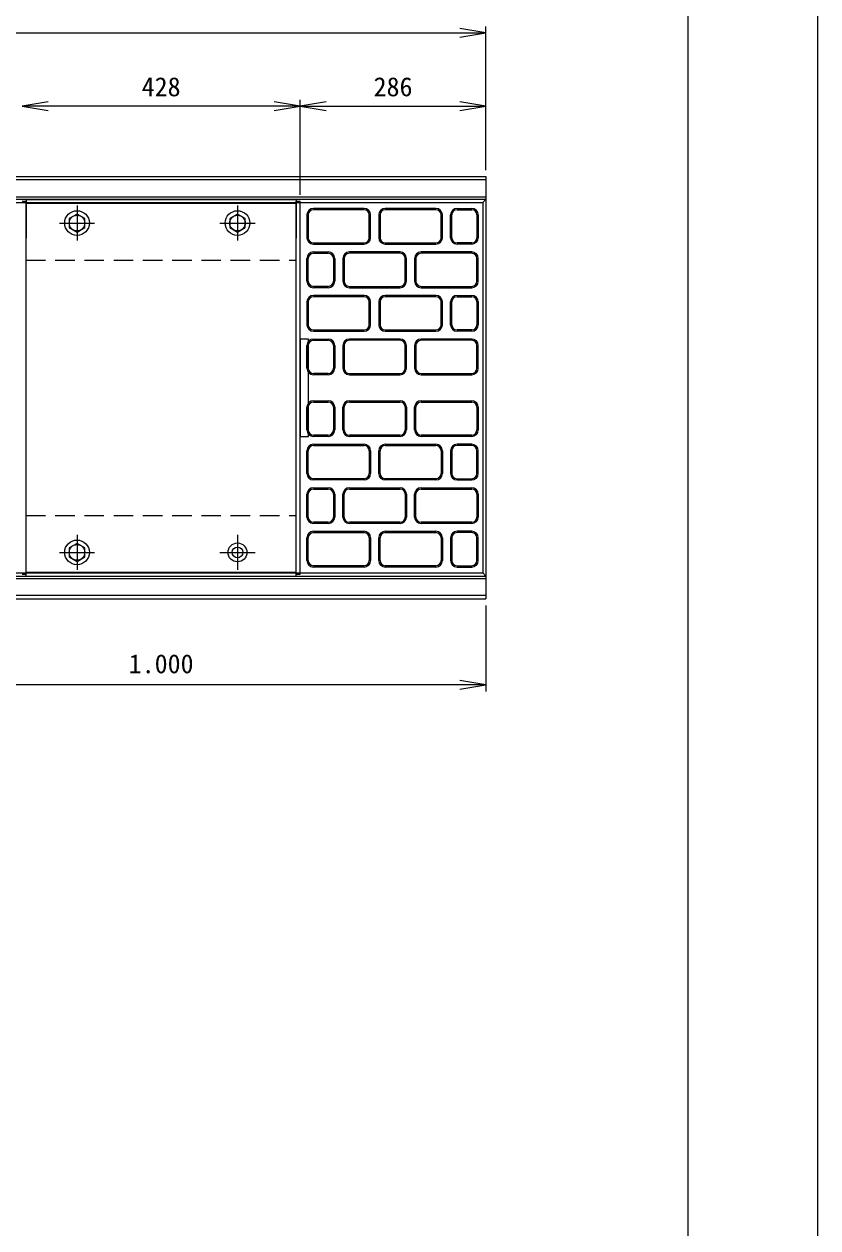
# Model space of a CAD drawing. Units: millimetres at full size, sheet at 1:20. Extents: x 0 to 8400, y 0 to 5940.
# Drawn here: x 7178 to 8400, y 2315 to 4168 of the extents above; entities that cross this region are included whole.
import ezdxf
from ezdxf.enums import TextEntityAlignment as Align

# ---------------------------------------------------------------- set-up
doc = ezdxf.new("R2010")
doc.units = ezdxf.units.MM
doc.header["$LTSCALE"] = 20
doc.linetypes.add('USER4', pattern=[15, 9.375, -1.875, 1.875, -1.875])
doc.linetypes.add('USER5', pattern=[2.25, 1.5, -0.75])
for name, color, linetype, lineweight in [('1', 7, 'Continuous', 9), ('_0-E_50-BASEPLATE', 3, 'Continuous', 25), ('_1-9_20-FRAME', 2, 'Continuous', 13), ('CON2(細線）', 6, 'Continuous', 13), ('CON（太線）', 1, 'Continuous', 25), ('TEXT(太線）', 3, 'Continuous', 25), ('寸法線', 7, 'Continuous', 9), ('構造物-寸法', 7, 'Continuous', 9)]:
    doc.layers.add(name, color=color, linetype=linetype, lineweight=lineweight)
doc.styles.add('ＭＳ ゴシック', font='')
doc.styles.get('ＭＳ ゴシック').set_extended_font_data('MS Gothic')

# ---------------------------------------------------------------- blocks, each defined once
blk = doc.blocks.new('open_arrow')
at = {"color": 0, "linetype": 'Continuous', "lineweight": -2}
blk.add_lwpolyline([(7.5, 1.25), (0, 0), (7.5, -1.25)], dxfattribs=at)

msp = doc.modelspace()

# ---------------------------------------------------------------- linework, layer by layer
at = {"layer": '1'}
for p, q in [((7888.96, 3928.36), (6888.96, 3928.36)), ((7888.96, 3288.49), (6888.96, 3288.49))]:
    msp.add_line(p, q, dxfattribs=at)
at = {"layer": '_0-E_50-BASEPLATE'}
msp.add_circle((7506.46, 3354.93), 14.5, dxfattribs=at)
at = {"layer": '_1-9_20-FRAME', "lineweight": 25}
for p, q in [((7174.96, 3895.43), (7180.96, 3895.43)), ((7180.96, 3898.43), (7180.96, 3892.43)), ((7180.96, 3898.43), (7596.96, 3898.43)), ((7180.96, 3898.43), (7180.96, 3838.43)), ((7180.96, 3321.43), (7180.96, 3895.43)), ((7180.96, 3892.43), (7596.96, 3892.43)), ((7596.96, 3898.43), (7596.96, 3892.43)), ((7596.96, 3898.43), (7596.96, 3838.43)), ((7596.96, 3321.43), (7596.96, 3895.43)), ((7596.96, 3895.43), (7602.96, 3895.43)), ((7602.96, 3321.43), (7602.96, 3895.43)), ((7259.46, 3875.78), (7247.46, 3868.85)), ((7271.46, 3868.85), (7259.46, 3875.78)), ((7506.46, 3875.78), (7494.46, 3868.85)), ((7518.46, 3868.85), (7506.46, 3875.78)), ((7247.46, 3868.85), (7247.46, 3855)), ((7247.46, 3855), (7259.46, 3848.07)), ((7259.46, 3848.07), (7271.46, 3855)), ((7271.46, 3855), (7271.46, 3868.85)), ((7494.46, 3868.85), (7494.46, 3855)), ((7494.46, 3855), (7506.46, 3848.07)), ((7506.46, 3848.07), (7518.46, 3855)), ((7518.46, 3855), (7518.46, 3868.85)), ((7615.96, 3683.43), (7602.96, 3683.43)), ((7602.96, 3683.43), (7602.96, 3533.43)), ((7615.96, 3533.43), (7615.96, 3683.43)), ((7602.96, 3533.43), (7615.96, 3533.43)), ((7180.96, 3318.43), (7180.96, 3378.43)), ((7596.96, 3318.43), (7596.96, 3378.43)), ((7259.46, 3368.78), (7247.46, 3361.85)), ((7247.46, 3361.85), (7247.46, 3348)), ((7271.46, 3361.85), (7259.46, 3368.78)), ((7271.46, 3348), (7271.46, 3361.85)), ((7247.46, 3348), (7259.46, 3341.07)), ((7259.46, 3341.07), (7271.46, 3348)), ((7174.96, 3321.43), (7180.96, 3321.43)), ((7180.96, 3318.43), (7180.96, 3324.43)), ((7180.96, 3324.43), (7596.96, 3324.43)), ((7180.96, 3318.43), (7596.96, 3318.43)), ((7596.96, 3318.43), (7596.96, 3324.43)), ((7596.96, 3321.43), (7602.96, 3321.43))]:
    msp.add_line(p, q, dxfattribs=at)
at = {"layer": '_1-9_20-FRAME', "color": 4, "linetype": 'USER4', "lineweight": 25}
for p, q in [((7259.46, 3888.93), (7259.46, 3834.93)), ((7506.46, 3888.93), (7506.46, 3834.93)), ((7232.46, 3861.93), (7286.46, 3861.93)), ((7479.46, 3861.93), (7533.46, 3861.93)), ((7259.46, 3381.93), (7259.46, 3327.93)), ((7506.46, 3381.93), (7506.46, 3327.93)), ((7232.46, 3354.93), (7286.46, 3354.93)), ((7479.46, 3354.93), (7533.46, 3354.93))]:
    msp.add_line(p, q, dxfattribs=at)
at = {"layer": '_1-9_20-FRAME', "linetype": 'USER5', "lineweight": 25}
for p, q in [((7180.96, 3804.93), (7596.96, 3804.93)), ((7180.96, 3411.93), (7596.96, 3411.93))]:
    msp.add_line(p, q, dxfattribs=at)
at = {"layer": '_1-9_20-FRAME', "lineweight": 25}
for centre, radius in [((7259.46, 3861.93), 19), ((7259.46, 3861.93), 12), ((7506.46, 3861.93), 19), ((7506.46, 3861.93), 12), ((7259.46, 3354.93), 19), ((7259.46, 3354.93), 12), ((7506.46, 3354.93), 8.25)]:
    msp.add_circle(centre, radius, dxfattribs=at)
at = {"layer": 'CON2(細線）'}
for p, q in [((7883.96, 3893.43), (7888.96, 3898.65)), ((7883.96, 3893.43), (7883.96, 3323.43)), ((7883.96, 3323.43), (7888.96, 3318.2))]:
    msp.add_line(p, q, dxfattribs=at)
at = {"layer": 'CON（太線）'}
for p, q in [((6888.96, 3933.43), (7888.96, 3933.43)), ((7888.96, 3933.43), (7888.96, 3283.43)), ((6888.96, 3283.43), (7888.96, 3283.43))]:
    msp.add_line(p, q, dxfattribs=at)
at = {"layer": 'TEXT(太線）'}
for p, q in [((6893.96, 3893.43), (7883.96, 3893.43)), ((6893.96, 3323.43), (7883.96, 3323.43))]:
    msp.add_line(p, q, dxfattribs=at)
at = {"layer": '寸法線'}
for p, q in [((6888.96, 3902.31), (7888.96, 3902.31)), ((6888.96, 3898.65), (7888.96, 3898.65)), ((6888.96, 3318.2), (7888.96, 3318.2)), ((6888.96, 3314.54), (7888.96, 3314.54))]:
    msp.add_line(p, q, dxfattribs=at)
at = {"layer": '構造物-寸法'}
for p, q in [((6888.96, 4154.54), (7888.96, 4154.54)), ((7888.96, 3943.43), (7888.96, 4164.54)), ((7602.96, 4041.76), (7174.96, 4041.76)), ((7602.96, 3905.43), (7602.96, 4051.76)), ((7602.96, 3905.43), (7602.96, 4051.76)), ((7602.96, 4041.76), (7888.96, 4041.76)), ((7888.96, 3943.43), (7888.96, 4051.76)), ((7613.41, 3874.43), (7613.41, 3839.43)), ((7615.41, 3874.43), (7615.41, 3839.43)), ((7701.41, 3884.43), (7623.41, 3884.43)), ((7701.41, 3882.43), (7623.41, 3882.43)), ((7709.41, 3839.43), (7709.41, 3874.43)), ((7711.41, 3839.43), (7711.41, 3874.43)), ((7723.91, 3874.43), (7723.91, 3839.43)), ((7725.91, 3874.43), (7725.91, 3839.43)), ((7811.91, 3884.43), (7733.91, 3884.43)), ((7811.91, 3882.43), (7733.91, 3882.43)), ((7819.91, 3839.43), (7819.91, 3874.43)), ((7821.91, 3839.43), (7821.91, 3874.43)), ((7834.41, 3839.43), (7834.41, 3874.43)), ((7836.41, 3839.43), (7836.41, 3874.43)), ((7844.41, 3884.43), (7867.16, 3884.43)), ((7844.41, 3882.43), (7867.16, 3882.43)), ((7875.16, 3874.43), (7875.16, 3839.43)), ((7877.16, 3874.43), (7877.16, 3839.43)), ((7623.41, 3831.43), (7701.41, 3831.43)), ((7623.41, 3829.43), (7701.41, 3829.43)), ((7733.91, 3831.43), (7811.91, 3831.43)), ((7733.91, 3829.43), (7811.91, 3829.43)), ((7867.16, 3831.43), (7844.41, 3831.43)), ((7867.16, 3829.43), (7844.41, 3829.43)), ((7613.41, 3772.43), (7613.41, 3807.43)), ((7615.41, 3772.43), (7615.41, 3807.43)), ((7623.41, 3817.43), (7646.16, 3817.43)), ((7623.41, 3815.43), (7646.16, 3815.43)), ((7654.16, 3807.43), (7654.16, 3772.43)), ((7656.16, 3807.43), (7656.16, 3772.43)), ((7668.66, 3807.43), (7668.66, 3772.43)), ((7670.66, 3807.43), (7670.66, 3772.43)), ((7756.66, 3817.43), (7678.66, 3817.43)), ((7756.66, 3815.43), (7678.66, 3815.43)), ((7764.66, 3772.43), (7764.66, 3807.43)), ((7766.66, 3772.43), (7766.66, 3807.43)), ((7779.16, 3807.43), (7779.16, 3772.43)), ((7781.16, 3807.43), (7781.16, 3772.43)), ((7867.16, 3817.43), (7789.16, 3817.43)), ((7867.16, 3815.43), (7789.16, 3815.43)), ((7875.16, 3772.43), (7875.16, 3807.43)), ((7877.16, 3772.43), (7877.16, 3807.43)), ((7646.16, 3764.43), (7623.41, 3764.43)), ((7646.16, 3762.43), (7623.41, 3762.43)), ((7678.66, 3764.43), (7756.66, 3764.43)), ((7678.66, 3762.43), (7756.66, 3762.43)), ((7789.16, 3764.43), (7867.16, 3764.43)), ((7789.16, 3762.43), (7867.16, 3762.43)), ((7701.41, 3750.43), (7623.41, 3750.43)), ((7701.41, 3748.43), (7623.41, 3748.43)), ((7811.91, 3750.43), (7733.91, 3750.43)), ((7811.91, 3748.43), (7733.91, 3748.43)), ((7844.41, 3750.43), (7867.16, 3750.43)), ((7844.41, 3748.43), (7867.16, 3748.43)), ((7613.41, 3740.43), (7613.41, 3705.43)), ((7615.41, 3740.43), (7615.41, 3705.43)), ((7709.41, 3705.43), (7709.41, 3740.43)), ((7711.41, 3705.43), (7711.41, 3740.43)), ((7723.91, 3740.43), (7723.91, 3705.43)), ((7725.91, 3740.43), (7725.91, 3705.43)), ((7819.91, 3705.43), (7819.91, 3740.43)), ((7821.91, 3705.43), (7821.91, 3740.43)), ((7834.41, 3705.43), (7834.41, 3740.43)), ((7836.41, 3705.43), (7836.41, 3740.43)), ((7875.16, 3740.43), (7875.16, 3705.43)), ((7877.16, 3740.43), (7877.16, 3705.43)), ((7623.41, 3697.43), (7701.41, 3697.43)), ((7623.41, 3695.43), (7701.41, 3695.43)), ((7733.91, 3697.43), (7811.91, 3697.43)), ((7733.91, 3695.43), (7811.91, 3695.43)), ((7867.16, 3697.43), (7844.41, 3697.43)), ((7867.16, 3695.43), (7844.41, 3695.43)), ((7613.41, 3638.43), (7613.41, 3673.43)), ((7615.41, 3638.43), (7615.41, 3673.43)), ((7623.41, 3683.43), (7646.16, 3683.43)), ((7623.41, 3681.43), (7646.16, 3681.43)), ((7654.16, 3673.43), (7654.16, 3638.43)), ((7656.16, 3673.43), (7656.16, 3638.43)), ((7668.66, 3673.43), (7668.66, 3638.43)), ((7670.66, 3673.43), (7670.66, 3638.43)), ((7756.66, 3683.43), (7678.66, 3683.43)), ((7756.66, 3681.43), (7678.66, 3681.43)), ((7764.66, 3638.43), (7764.66, 3673.43)), ((7766.66, 3638.43), (7766.66, 3673.43)), ((7779.16, 3673.43), (7779.16, 3638.43)), ((7781.16, 3673.43), (7781.16, 3638.43)), ((7867.16, 3683.43), (7789.16, 3683.43)), ((7867.16, 3681.43), (7789.16, 3681.43)), ((7875.16, 3638.43), (7875.16, 3673.43)), ((7877.16, 3638.43), (7877.16, 3673.43)), ((7646.16, 3630.43), (7623.41, 3630.43)), ((7646.16, 3628.43), (7623.41, 3628.43)), ((7678.66, 3630.43), (7756.66, 3630.43)), ((7678.66, 3628.43), (7756.66, 3628.43)), ((7789.16, 3630.43), (7867.16, 3630.43)), ((7789.16, 3628.43), (7867.16, 3628.43)), ((7613.41, 3543.42), (7613.41, 3578.42)), ((7615.41, 3543.42), (7615.41, 3578.42)), ((7623.41, 3588.42), (7646.16, 3588.42)), ((7623.41, 3586.42), (7646.16, 3586.42)), ((7654.16, 3578.42), (7654.16, 3543.42)), ((7656.16, 3578.42), (7656.16, 3543.42)), ((7668.66, 3543.42), (7668.66, 3578.42)), ((7670.66, 3543.42), (7670.66, 3578.42)), ((7678.66, 3588.42), (7756.66, 3588.42)), ((7678.66, 3586.42), (7756.66, 3586.42)), ((7764.66, 3578.42), (7764.66, 3543.42)), ((7766.66, 3578.42), (7766.66, 3543.42)), ((7779.16, 3543.42), (7779.16, 3578.42)), ((7781.16, 3543.42), (7781.16, 3578.42)), ((7789.16, 3588.42), (7867.16, 3588.42)), ((7789.16, 3586.42), (7867.16, 3586.42)), ((7875.16, 3578.42), (7875.16, 3543.42)), ((7877.16, 3578.42), (7877.16, 3543.42)), ((7646.16, 3535.42), (7623.41, 3535.42)), ((7646.16, 3533.42), (7623.41, 3533.42)), ((7623.41, 3521.42), (7701.41, 3521.42)), ((7756.66, 3535.42), (7678.66, 3535.42)), ((7756.66, 3533.42), (7678.66, 3533.42)), ((7733.91, 3521.42), (7811.91, 3521.42)), ((7867.16, 3535.42), (7789.16, 3535.42)), ((7867.16, 3533.42), (7789.16, 3533.42)), ((7867.16, 3521.42), (7844.41, 3521.42)), ((7613.41, 3476.42), (7613.41, 3511.42)), ((7615.41, 3476.42), (7615.41, 3511.42)), ((7623.41, 3519.42), (7701.41, 3519.42)), ((7709.41, 3511.42), (7709.41, 3476.42)), ((7711.41, 3511.42), (7711.41, 3476.42)), ((7723.91, 3476.42), (7723.91, 3511.42)), ((7725.91, 3476.42), (7725.91, 3511.42)), ((7733.91, 3519.42), (7811.91, 3519.42)), ((7819.91, 3511.42), (7819.91, 3476.42)), ((7821.91, 3511.42), (7821.91, 3476.42)), ((7834.41, 3511.42), (7834.41, 3476.42)), ((7836.41, 3511.42), (7836.41, 3476.42)), ((7867.16, 3519.42), (7844.41, 3519.42)), ((7875.16, 3476.42), (7875.16, 3511.42)), ((7877.16, 3476.42), (7877.16, 3511.42)), ((7701.41, 3468.42), (7623.41, 3468.42)), ((7701.41, 3466.42), (7623.41, 3466.42)), ((7811.91, 3468.42), (7733.91, 3468.42)), ((7811.91, 3466.42), (7733.91, 3466.42)), ((7844.41, 3468.42), (7867.16, 3468.42)), ((7844.41, 3466.42), (7867.16, 3466.42)), ((7623.41, 3454.42), (7646.16, 3454.42)), ((7623.41, 3452.42), (7646.16, 3452.42)), ((7678.66, 3454.42), (7756.66, 3454.42)), ((7678.66, 3452.42), (7756.66, 3452.42)), ((7789.16, 3454.42), (7867.16, 3454.42)), ((7789.16, 3452.42), (7867.16, 3452.42)), ((7613.41, 3409.42), (7613.41, 3444.42)), ((7615.41, 3409.42), (7615.41, 3444.42)), ((7654.16, 3444.42), (7654.16, 3409.42)), ((7656.16, 3444.42), (7656.16, 3409.42)), ((7668.66, 3409.42), (7668.66, 3444.42)), ((7670.66, 3409.42), (7670.66, 3444.42)), ((7764.66, 3444.42), (7764.66, 3409.42)), ((7766.66, 3444.42), (7766.66, 3409.42)), ((7779.16, 3409.42), (7779.16, 3444.42)), ((7781.16, 3409.42), (7781.16, 3444.42)), ((7875.16, 3444.42), (7875.16, 3409.42)), ((7877.16, 3444.42), (7877.16, 3409.42)), ((7646.16, 3401.42), (7623.41, 3401.42)), ((7646.16, 3399.42), (7623.41, 3399.42)), ((7756.66, 3401.42), (7678.66, 3401.42)), ((7756.66, 3399.42), (7678.66, 3399.42)), ((7867.16, 3401.42), (7789.16, 3401.42)), ((7867.16, 3399.42), (7789.16, 3399.42)), ((7613.41, 3342.42), (7613.41, 3377.42)), ((7615.41, 3342.42), (7615.41, 3377.42)), ((7623.41, 3387.42), (7701.41, 3387.42)), ((7623.41, 3385.42), (7701.41, 3385.42)), ((7709.41, 3377.42), (7709.41, 3342.42)), ((7711.41, 3377.42), (7711.41, 3342.42)), ((7723.91, 3342.42), (7723.91, 3377.42)), ((7725.91, 3342.42), (7725.91, 3377.42)), ((7733.91, 3387.42), (7811.91, 3387.42)), ((7733.91, 3385.42), (7811.91, 3385.42)), ((7819.91, 3377.42), (7819.91, 3342.42)), ((7821.91, 3377.42), (7821.91, 3342.42)), ((7834.41, 3377.42), (7834.41, 3342.42)), ((7836.41, 3377.42), (7836.41, 3342.42)), ((7867.16, 3387.42), (7844.41, 3387.42)), ((7867.16, 3385.42), (7844.41, 3385.42)), ((7875.16, 3342.42), (7875.16, 3377.42)), ((7877.16, 3342.42), (7877.16, 3377.42)), ((7701.41, 3334.42), (7623.41, 3334.42)), ((7701.41, 3332.42), (7623.41, 3332.42)), ((7811.91, 3334.42), (7733.91, 3334.42)), ((7811.91, 3332.42), (7733.91, 3332.42)), ((7844.41, 3334.42), (7867.16, 3334.42)), ((7844.41, 3332.42), (7867.16, 3332.42)), ((7888.96, 3273.43), (7888.96, 3140.96)), ((7888.96, 3150.96), (6888.96, 3150.96))]:
    msp.add_line(p, q, dxfattribs=at)
at = {"layer": '構造物-寸法', "color": 2}
msp.add_lwpolyline([(0, 5940), (0, 0), (8400, 0), (8400, 5940)], close=True, dxfattribs=at)
at = {"layer": '構造物-寸法'}
msp.add_lwpolyline([(200, 5740), (200, 200), (8200, 200), (8200, 5740)], close=True, dxfattribs=at)
for centre, radius, start, end in [((7623.41, 3874.43), 10, 90, 180), ((7623.41, 3874.43), 8, 90, 180), ((7701.41, 3874.43), 10, 0, 90), ((7701.41, 3874.43), 8, 0, 90), ((7733.91, 3874.43), 10, 90, 180), ((7733.91, 3874.43), 8, 90, 180), ((7811.91, 3874.43), 10, 0, 90), ((7811.91, 3874.43), 8, 0, 90), ((7844.41, 3874.43), 10, 90, 180), ((7844.41, 3874.43), 8, 90, 180), ((7867.16, 3874.43), 10, 0, 90), ((7867.16, 3874.43), 8, 0, 90), ((7623.41, 3839.43), 10, 180, 270), ((7623.41, 3839.43), 8, 180, 270), ((7701.41, 3839.43), 10, 270, 0), ((7701.41, 3839.43), 8, 270, 0), ((7733.91, 3839.43), 10, 180, 270), ((7733.91, 3839.43), 8, 180, 270), ((7811.91, 3839.43), 10, 270, 0), ((7811.91, 3839.43), 8, 270, 0), ((7844.41, 3839.43), 10, 180, 270), ((7844.41, 3839.43), 8, 180, 270), ((7867.16, 3839.43), 10, 270, 0), ((7867.16, 3839.43), 8, 270, 0), ((7623.41, 3807.43), 10, 90, 180), ((7623.41, 3807.43), 8, 90, 180), ((7646.16, 3807.43), 10, 0, 90), ((7646.16, 3807.43), 8, 0, 90), ((7678.66, 3807.43), 10, 90, 180), ((7678.66, 3807.43), 8, 90, 180), ((7756.66, 3807.43), 10, 0, 90), ((7756.66, 3807.43), 8, 0, 90), ((7789.16, 3807.43), 10, 90, 180), ((7789.16, 3807.43), 8, 90, 180), ((7867.16, 3807.43), 10, 0, 90), ((7867.16, 3807.43), 8, 0, 90), ((7623.41, 3772.43), 10, 180, 270), ((7623.41, 3772.43), 8, 180, 270), ((7646.16, 3772.43), 10, 270, 0), ((7646.16, 3772.43), 8, 270, 0), ((7678.66, 3772.43), 10, 180, 270), ((7678.66, 3772.43), 8, 180, 270), ((7756.66, 3772.43), 10, 270, 0), ((7756.66, 3772.43), 8, 270, 0), ((7789.16, 3772.43), 10, 180, 270), ((7789.16, 3772.43), 8, 180, 270), ((7867.16, 3772.43), 10, 270, 0), ((7867.16, 3772.43), 8, 270, 0), ((7623.41, 3740.43), 10, 90, 180), ((7623.41, 3740.43), 8, 90, 180), ((7701.41, 3740.43), 10, 0, 90), ((7701.41, 3740.43), 8, 0, 90), ((7733.91, 3740.43), 10, 90, 180), ((7733.91, 3740.43), 8, 90, 180), ((7811.91, 3740.43), 10, 0, 90), ((7811.91, 3740.43), 8, 0, 90), ((7844.41, 3740.43), 10, 90, 180), ((7844.41, 3740.43), 8, 90, 180), ((7867.16, 3740.43), 10, 0, 90), ((7867.16, 3740.43), 8, 360, 90), ((7623.41, 3705.43), 10, 180, 270), ((7623.41, 3705.43), 8, 180, 270), ((7701.41, 3705.43), 10, 270, 0), ((7701.41, 3705.43), 8, 270, 0), ((7733.91, 3705.43), 10, 180, 270), ((7733.91, 3705.43), 8, 180, 270), ((7811.91, 3705.43), 10, 270, 0), ((7811.91, 3705.43), 8, 270, 0), ((7844.41, 3705.43), 10, 180, 270), ((7844.41, 3705.43), 8, 180, 270), ((7867.16, 3705.43), 10, 270, 0), ((7867.16, 3705.43), 8, 270, 0), ((7623.41, 3673.43), 10, 90, 180), ((7623.41, 3673.43), 8, 90, 180), ((7646.16, 3673.43), 10, 0, 90), ((7646.16, 3673.43), 8, 0, 90), ((7678.66, 3673.43), 10, 90, 180), ((7678.66, 3673.43), 8, 90, 180), ((7756.66, 3673.43), 10, 0, 90), ((7756.66, 3673.43), 8, 0, 90), ((7789.16, 3673.43), 10, 90, 180), ((7789.16, 3673.43), 8, 90, 180), ((7867.16, 3673.43), 10, 0, 90), ((7867.16, 3673.43), 8, 0, 90), ((7623.41, 3638.43), 10, 180, 270), ((7623.41, 3638.43), 8, 180, 270), ((7646.16, 3638.43), 10, 270, 0), ((7646.16, 3638.43), 8, 270, 0), ((7678.66, 3638.43), 10, 180, 270), ((7678.66, 3638.43), 8, 180, 270), ((7756.66, 3638.43), 10, 270, 0), ((7756.66, 3638.43), 8, 270, 0), ((7789.16, 3638.43), 10, 180, 270), ((7789.16, 3638.43), 8, 180, 270), ((7867.16, 3638.43), 10, 270, 0), ((7867.16, 3638.43), 8, 270, 0), ((7623.41, 3578.42), 10, 90, 180), ((7623.41, 3578.42), 8, 90, 180), ((7646.16, 3578.42), 10, 0, 90), ((7646.16, 3578.42), 8, 0, 90), ((7678.66, 3578.42), 10, 90, 180), ((7678.66, 3578.42), 8, 90, 180), ((7756.66, 3578.42), 10, 0, 90), ((7756.66, 3578.42), 8, 0, 90), ((7789.16, 3578.42), 10, 90, 180), ((7789.16, 3578.42), 8, 90, 180), ((7867.16, 3578.42), 10, 0, 90), ((7867.16, 3578.42), 8, 0, 90), ((7623.41, 3543.42), 10, 180, 270), ((7623.41, 3543.42), 8, 180, 270), ((7646.16, 3543.42), 10, 270, 0), ((7646.16, 3543.42), 8, 270, 0), ((7678.66, 3543.42), 10, 180, 270), ((7678.66, 3543.42), 8, 180, 270), ((7756.66, 3543.42), 10, 270, 0), ((7756.66, 3543.42), 8, 270, 0), ((7789.16, 3543.42), 10, 180, 270), ((7789.16, 3543.42), 8, 180, 270), ((7867.16, 3543.42), 10, 270, 0), ((7867.16, 3543.42), 8, 270, 0), ((7623.41, 3511.42), 10, 90, 180), ((7701.41, 3511.42), 10, 0, 90), ((7733.91, 3511.42), 10, 90, 180), ((7811.91, 3511.42), 10, 0, 90), ((7844.41, 3511.42), 10, 90, 180), ((7867.16, 3511.42), 10, 0, 90), ((7623.41, 3511.42), 8, 90, 180), ((7701.41, 3511.42), 8, 360, 90), ((7733.91, 3511.42), 8, 90, 180), ((7811.91, 3511.42), 8, 360, 90), ((7844.41, 3511.42), 8, 90, 180), ((7867.16, 3511.42), 8, 0, 90), ((7623.41, 3476.42), 10, 180, 270), ((7623.41, 3476.42), 8, 180, 270), ((7701.41, 3476.42), 10, 270, 0), ((7701.41, 3476.42), 8, 270, 0), ((7733.91, 3476.42), 10, 180, 270), ((7733.91, 3476.42), 8, 180, 270), ((7811.91, 3476.42), 10, 270, 0), ((7811.91, 3476.42), 8, 270, 0), ((7844.41, 3476.42), 10, 180, 270), ((7844.41, 3476.42), 8, 180, 270), ((7867.16, 3476.42), 10, 270, 0), ((7867.16, 3476.42), 8, 270, 360), ((7623.41, 3444.42), 10, 90, 180), ((7623.41, 3444.42), 8, 90, 180), ((7646.16, 3444.42), 10, 360, 90), ((7646.16, 3444.42), 8, 360, 90), ((7678.66, 3444.42), 10, 90, 180), ((7678.66, 3444.42), 8, 90, 180), ((7756.66, 3444.42), 10, 360, 90), ((7756.66, 3444.42), 8, 360, 90), ((7789.16, 3444.42), 10, 90, 180), ((7789.16, 3444.42), 8, 90, 180), ((7867.16, 3444.42), 10, 360, 90), ((7867.16, 3444.42), 8, 360, 90), ((7623.41, 3409.42), 10, 180, 270), ((7623.41, 3409.42), 8, 180, 270), ((7646.16, 3409.42), 10, 270, 0), ((7646.16, 3409.42), 8, 270, 0), ((7678.66, 3409.42), 10, 180, 270), ((7678.66, 3409.42), 8, 180, 270), ((7756.66, 3409.42), 10, 270, 0), ((7756.66, 3409.42), 8, 270, 0), ((7789.16, 3409.42), 10, 180, 270), ((7789.16, 3409.42), 8, 180, 270), ((7867.16, 3409.42), 10, 270, 0), ((7867.16, 3409.42), 8, 270, 0), ((7623.41, 3377.42), 10, 90, 180), ((7623.41, 3377.42), 8, 90, 180), ((7701.41, 3377.42), 10, 0, 90), ((7701.41, 3377.42), 8, 0, 90), ((7733.91, 3377.42), 10, 90, 180), ((7733.91, 3377.42), 8, 90, 180), ((7811.91, 3377.42), 10, 0, 90), ((7811.91, 3377.42), 8, 0, 90), ((7844.41, 3377.42), 10, 90, 180), ((7844.41, 3377.42), 8, 90, 180), ((7867.16, 3377.42), 10, 0, 90), ((7867.16, 3377.42), 8, 0, 90), ((7623.41, 3342.42), 10, 180, 270), ((7623.41, 3342.42), 8, 180, 270), ((7701.41, 3342.42), 10, 270, 0), ((7701.41, 3342.42), 8, 270, 0), ((7733.91, 3342.42), 10, 180, 270), ((7733.91, 3342.42), 8, 180, 270), ((7811.91, 3342.42), 10, 270, 0), ((7811.91, 3342.42), 8, 270, 0), ((7844.41, 3342.42), 10, 180, 270), ((7844.41, 3342.42), 8, 180, 270), ((7867.16, 3342.42), 10, 270, 0), ((7867.16, 3342.42), 8, 270, 0)]:
    msp.add_arc(centre, radius, start, end, dxfattribs=at)

# ---------------------------------------------------------------- block references
at = {"layer": '構造物-寸法', "xscale": 5.33, "yscale": 5.33, "rotation": 180}
for p in [(7888.96, 4154.54), (7602.96, 4041.76), (7888.96, 4041.76), (7888.96, 3150.96)]:
    msp.add_blockref('open_arrow', p, dxfattribs=at)
at = {"layer": '構造物-寸法', "xscale": 5.33, "yscale": 5.33}
for p in [(7174.96, 4041.76), (7602.96, 4041.76)]:
    msp.add_blockref('open_arrow', p, dxfattribs=at)

# ---------------------------------------------------------------- texts
at = {"layer": '構造物-寸法', "style": 'ＭＳ ゴシック'}
for s, p in [('428', (7388.96, 4071.76)), ('286', (7745.96, 4071.76)), ('1.000', (7388.96, 3183.5))]:
    msp.add_text(s, height=29.33, dxfattribs=at).set_placement(p, align=Align.MIDDLE_CENTER)

doc.saveas('drawing.dxf')
